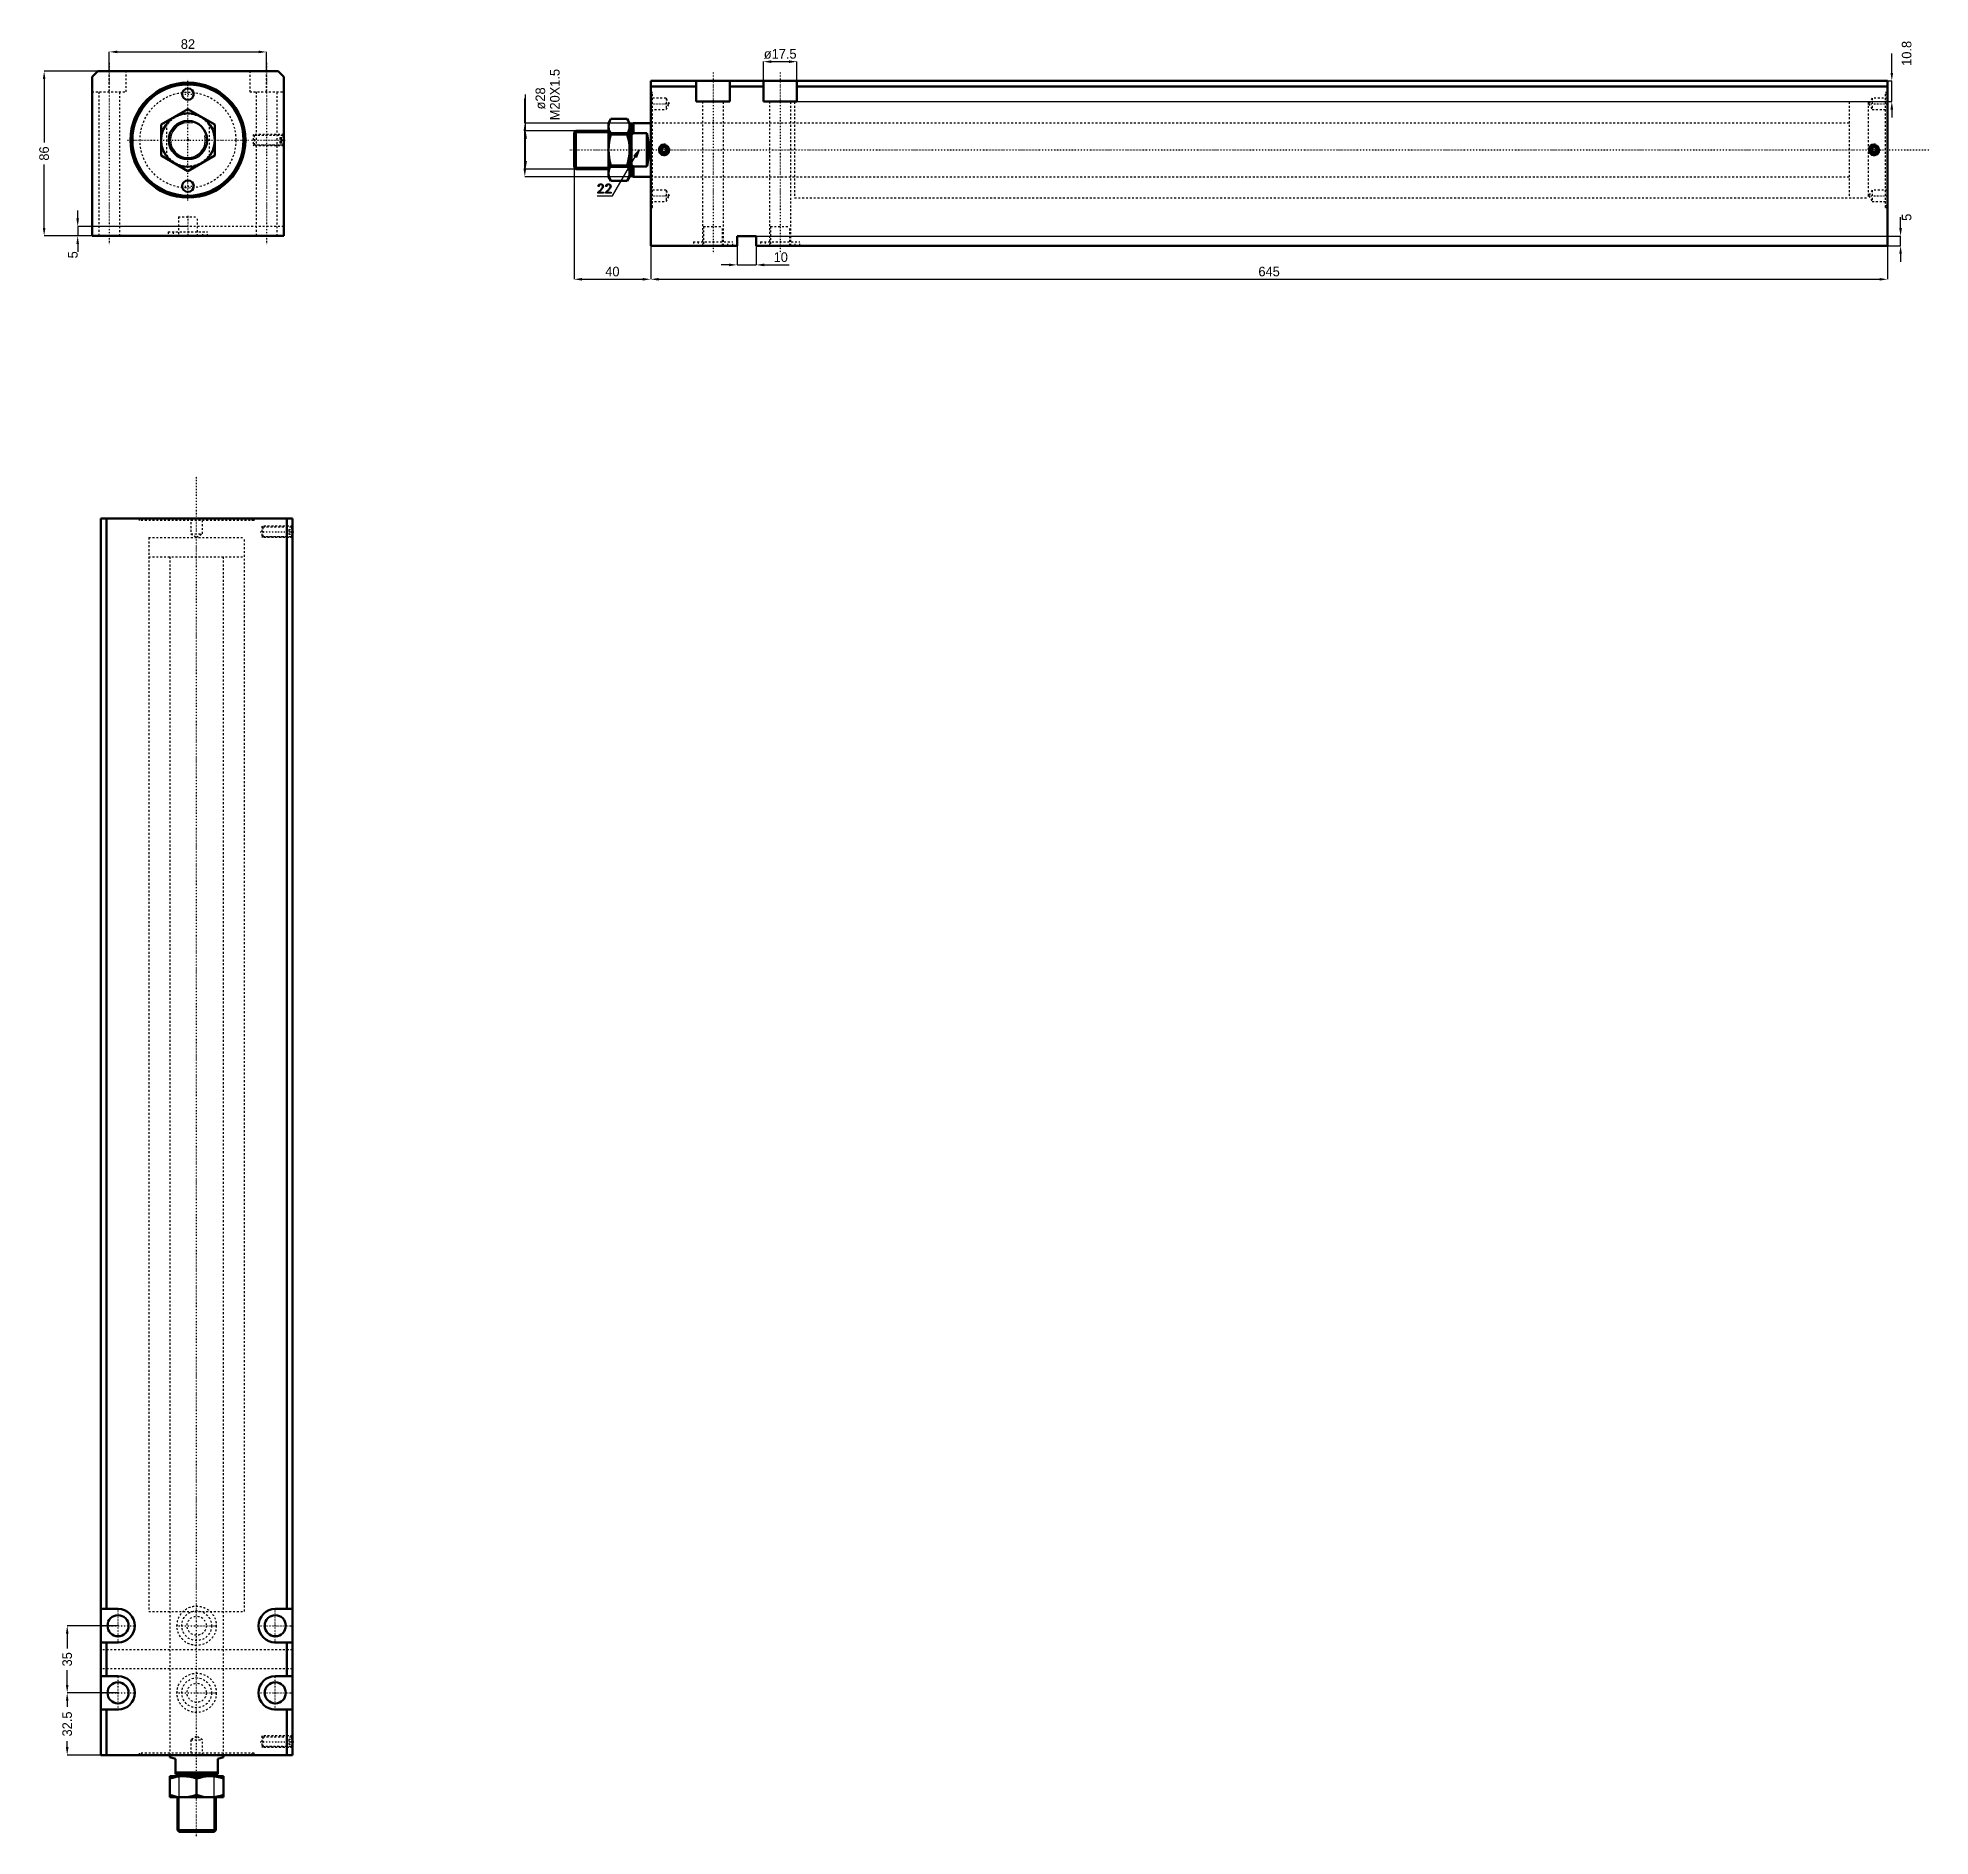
# Model space of a CAD drawing. Header units: millimetres. Extents: x -78 to 909, y -885 to 53.
import ezdxf

# ---------------------------------------------------------------- set-up
doc = ezdxf.new("R2010")
doc.units = ezdxf.units.MM
doc.linetypes.add('Center', pattern=[1.5, 0.45, -0.5, 0.05, -0.5])
doc.linetypes.add('Dashed', pattern=[2, 1, -1])
for name, color, linetype, lineweight in [('2d ConnectionPoints', 7, 'Continuous', 50), ('AM_0', 7, 'Continuous', 50), ('AM_5', 3, 'Continuous', 25), ('AM_7', 7, 'Center', 25), ('AM_9', 6, 'Dashed', 25)]:
    doc.layers.add(name, color=color, linetype=linetype, lineweight=lineweight)
doc.dimstyles.new('ISO-25', dxfattribs={"dimtxt": 2.5, "dimasz": 2.5, "dimexe": 1.25, "dimexo": 0.625, "dimtad": 1, "dimtxsty": 'Standard', "dimcen": 2.5, "dimadec": 0, "dimazin": 0, "dimtfac": 1, "dimtmove": 0, "dimatfit": 3, "dimfxl": 0, "dimarcsym": 0})

# ---------------------------------------------------------------- blocks, each defined once
blk = doc.blocks.new('1_JECX_MF_EXLA_50_550_0_rod__0_in_JECX_MF_160_EXLA_50_550_0__0')
at = {"layer": 'AM_0'}
for p, q in [((-14, 8.08), (0, 16.17)), ((0, 16.17), (14, 8.08)), ((-14, -8.08), (-14, 8.08)), ((14, 8.08), (14, -8.08)), ((0, -16.17), (-14, -8.08)), ((14, -8.08), (0, -16.17))]:
    blk.add_line(p, q, dxfattribs=at)
for radius in [14, 10]:
    blk.add_circle((0, 0), radius, dxfattribs=at)
at = {"layer": 'AM_5'}
blk.add_arc((0, 0), 9.08, 75, 15, dxfattribs=at)
at = {"layer": 'AM_9'}
for p, q in [((-11, -8.66), (-11, 8.66)), ((11, 8.66), (11, -8.66))]:
    blk.add_line(p, q, dxfattribs=at)
for start, end in [(35.43094, 144.56906), (215.43094, 324.56906)]:
    blk.add_arc((0, 0), 13.5, start, end, dxfattribs=at)
blk = doc.blocks.new('2_JECX_MF_EXLA_50_550_0_body__0_in_JECX_MF_160_EXLA_50_550_0__0')
at = {"layer": 'AM_0'}
for p, q in [((-47, 36), (-50, 33)), ((-50, 33), (-50, -50)), ((47, 36), (-47, 36)), ((50, 33), (47, 36)), ((50, -50), (50, 33)), ((-50, -50), (50, -50))]:
    blk.add_line(p, q, dxfattribs=at)
for centre, radius in [((0, 0), 30), ((0, 0), 29), ((0, 24), 3), ((0, -24), 3)]:
    blk.add_circle(centre, radius, dxfattribs=at)
at = {"layer": 'AM_5', "linetype": 'Dashed'}
for p, q in [((50, 3), (34, 3)), ((50, -3), (34, -3))]:
    blk.add_line(p, q, dxfattribs=at)
at = {"layer": 'AM_7'}
for p, q in [((-41, 40.3), (-41, -54.3)), ((41, 40.3), (41, -54.3)), ((0, -31.5), (0, 31.5)), ((-3.15, 24), (3.15, 24)), ((-31.5, 0), (31.5, 0)), ((33.2, 0), (50.8, 0)), ((-3.15, -24), (3.15, -24)), ((0, -39.5), (0, -50.5))]:
    blk.add_line(p, q, dxfattribs=at)
at = {"layer": 'AM_9'}
for p, q in [((-41, 25.2), (-41, 36)), ((-32.25, 25.2), (-32.25, 36)), ((32.25, 36), (32.25, 25.2)), ((41, 25.2), (41, 36)), ((-50, 25.2), (-32.25, 25.2)), ((-46.5, 25.2), (-46.5, -50)), ((-35.5, -50), (-35.5, 25.2)), ((32.25, 25.2), (50, 25.2)), ((35.5, 25.2), (35.5, -50)), ((46.5, -50), (46.5, 25.2)), ((34.54, 2.46), (34, 3)), ((34, 3), (34, -3)), ((49.5, 2.4), (34, 2.4)), ((49.46, 2.46), (34.54, 2.46)), ((34.54, 2.46), (34.54, -2.46)), ((48, 1.44), (50, 1.44)), ((48, 1.44), (48, -1.44)), ((48, 0.72), (50, 0.72)), ((50, 3), (49.46, 2.46)), ((49.46, 2.46), (49.46, -2.46)), ((50, 1.9), (49.5, 2.4)), ((49.5, 2.4), (49.5, -2.4)), ((34, -2.4), (49.5, -2.4)), ((34, -3), (34.54, -2.46)), ((34.54, -2.46), (49.46, -2.46)), ((48, -0.72), (50, -0.72)), ((48, -1.44), (50, -1.44)), ((49.46, -2.46), (50, -3)), ((49.5, -2.4), (50, -1.9)), ((50, -45), (-50, -45)), ((-10.25, -47.9), (10.25, -47.9)), ((-10.25, -47.9), (-10.25, -50)), ((-7.75, -47.9), (-7.75, -50)), ((-5, -40), (5, -40)), ((-5, -40), (-5, -50)), ((5, -50), (5, -40)), ((7.75, -50), (7.75, -47.9)), ((10.25, -50), (10.25, -47.9))]:
    blk.add_line(p, q, dxfattribs=at)
blk.add_circle((0, 0), 25, dxfattribs=at)
blk = doc.blocks.new('*D3')
at = {"layer": 'AM_5', "color": 0, "lineweight": -2}
for p, q in [((-41, 36), (-41, 46)), ((-36.83, 46), (36.83, 46)), ((41, 36), (41, 46))]:
    blk.add_line(p, q, dxfattribs=at)
at = {"layer": 'AM_5', "color": 0}
for points in [[(-36.83, 46.69), (-36.83, 45.31), (-41, 46)], [(36.83, 45.31), (36.83, 46.69), (41, 46)]]:
    blk.add_solid(points, dxfattribs=at)
at = {"layer": 'Defpoints', "color": 0}
for p in [(41, 46), (-41, 36), (41, 36)]:
    blk.add_point(p, dxfattribs=at)
at = {"layer": 'AM_5', "color": 0, "insert": (0, 50.05), "char_height": 5, "attachment_point": 5}
blk.add_mtext('82', dxfattribs=at)
blk = doc.blocks.new('*D4')
at = {"layer": 'AM_5', "color": 0, "lineweight": -2}
for p, q in [((-47, 36), (-75, 36)), ((-75, 31.83), (-75, -1.28)), ((-75, -45.83), (-75, -12.72)), ((-50, -50), (-75, -50))]:
    blk.add_line(p, q, dxfattribs=at)
at = {"layer": 'AM_5', "color": 0}
for points in [[(-74.31, 31.83), (-75.69, 31.83), (-75, 36)], [(-75.69, -45.83), (-74.31, -45.83), (-75, -50)]]:
    blk.add_solid(points, dxfattribs=at)
at = {"layer": 'Defpoints', "color": 0}
for p in [(-47, 36), (-75, -50), (-50, -50)]:
    blk.add_point(p, dxfattribs=at)
at = {"layer": 'AM_5', "color": 0, "insert": (-75, -7), "char_height": 5, "attachment_point": 5, "rotation": 90}
blk.add_mtext('86', dxfattribs=at)
blk = doc.blocks.new('*D5')
at = {"layer": 'AM_5', "color": 0, "lineweight": -2}
for p, q in [((-57.5, -40.83), (-57.5, -36.67)), ((0, -45), (-57.5, -45)), ((-57.5, -45), (-57.5, -50)), ((-50, -50), (-57.5, -50)), ((-57.5, -54.17), (-57.5, -58.33))]:
    blk.add_line(p, q, dxfattribs=at)
at = {"layer": 'AM_5', "color": 0}
for points in [[(-58.19, -40.83), (-56.81, -40.83), (-57.5, -45)], [(-56.81, -54.17), (-58.19, -54.17), (-57.5, -50)]]:
    blk.add_solid(points, dxfattribs=at)
at = {"layer": 'Defpoints', "color": 0}
for p in [(0, -45), (-57.5, -50), (-50, -50)]:
    blk.add_point(p, dxfattribs=at)
at = {"layer": 'AM_5', "color": 0, "insert": (-60, -59.83), "char_height": 5, "attachment_point": 5, "rotation": 90}
blk.add_mtext('5', dxfattribs=at)
blk = doc.blocks.new('1_JECX_MF_EXLA_50_550_0_rod__0_in_JECX_MF_160_EXLA_50_550_0__4')
at = {"layer": 'AM_0'}
for p, q in [((-14, 0), (-14, -1.03)), ((14, -1.03), (14, 0)), ((-11, -2), (-14, -1.03)), ((-11, -10), (-11, -2)), ((-11, -9), (11, -9)), ((14, -1.03), (11, -2)), ((11, -2), (11, -10)), ((14, -11), (-14, -11)), ((-14, -22), (-14, -11)), ((-11, -10), (11, -10)), ((-9.08, -10), (-10, -10.92)), ((-10, -10.92), (10, -10.92)), ((-10, -10.92), (-10, -11)), ((0, -20.75), (0, -12.25)), ((10, -10.92), (9.08, -10)), ((10, -11), (10, -10.92)), ((14, -11), (14, -22)), ((14, -22), (-14, -22)), ((-10, -22), (-10, -39.08)), ((10, -39.08), (10, -22)), ((-10, -39.08), (-9.08, -40)), ((-10, -39.08), (10, -39.08)), ((9.08, -40), (10, -39.08)), ((-9.08, -40), (9.08, -40))]:
    blk.add_line(p, q, dxfattribs=at)
for points in [[(-7, -11), (-7.5, -11.01), (-9.13, -11.12), (-10.75, -11.38), (-12.39, -11.76), (-14, -12.25)], [(0, -12.25), (-1.7, -11.74), (-3.43, -11.34), (-5.21, -11.09), (-7, -11)], [(7, -11), (6.5, -11.01), (4.87, -11.12), (3.25, -11.38), (1.61, -11.76), (0, -12.25)], [(14, -12.25), (12.3, -11.74), (10.57, -11.34), (8.79, -11.09), (7, -11)], [(-14, -20.75), (-12.3, -21.26), (-10.57, -21.66), (-8.79, -21.91), (-7, -22)], [(-7, -22), (-6.5, -21.99), (-4.87, -21.88), (-3.25, -21.62), (-1.61, -21.24), (0, -20.75)], [(0, -20.75), (1.7, -21.26), (3.43, -21.66), (5.21, -21.91), (7, -22)], [(7, -22), (7.5, -21.99), (9.13, -21.88), (10.75, -21.62), (12.39, -21.24), (14, -20.75)]]:
    blk.add_lwpolyline(points, dxfattribs=at)
at = {"layer": 'AM_5'}
for p, q in [((-9.08, -40), (-9.08, -10)), ((9.08, -40), (9.08, -10))]:
    blk.add_line(p, q, dxfattribs=at)
at = {"layer": 'AM_7'}
blk.add_line((0, -42.25), (0, 667.25), dxfattribs=at)
at = {"layer": 'AM_9'}
for p, q in [((-25, 635), (25, 635)), ((-25, 635), (-25, 625)), ((25, 625), (25, 635)), ((-25, 625), (25, 625)), ((-14, 625), (-14, 0)), ((14, 0), (14, 625))]:
    blk.add_line(p, q, dxfattribs=at)
blk = doc.blocks.new('2_JECX_MF_EXLA_50_550_0_body__0_in_JECX_MF_160_EXLA_50_550_0__4')
at = {"layer": 'AM_0'}
for p, q in [((50, 645), (-50, 645)), ((-50, 645), (-50, 0)), ((-47, 645), (-47, 76.25)), ((47, 645), (47, 76.25)), ((50, 645), (50, 0)), ((-41, 76.25), (-50, 76.25)), ((50, 76.25), (41, 76.25)), ((-50, 58.75), (-41, 58.75)), ((-47, 58.75), (-47, 41.25)), ((41, 58.75), (50, 58.75)), ((47, 58.75), (47, 41.25)), ((-41, 41.25), (-50, 41.25)), ((50, 41.25), (41, 41.25)), ((-50, 23.75), (-41, 23.75)), ((-47, 23.75), (-47, 0)), ((41, 23.75), (50, 23.75)), ((47, 23.75), (47, 0)), ((50, 0), (-50, 0))]:
    blk.add_line(p, q, dxfattribs=at)
for centre in [(-41, 67.5), (41, 67.5), (-41, 32.5), (41, 32.5)]:
    blk.add_circle(centre, 5.5, dxfattribs=at)
for centre, start, end in [((-41, 67.5), 270, 90), ((41, 67.5), 90, 270), ((-41, 32.5), 270, 90), ((41, 32.5), 90, 270)]:
    blk.add_arc(centre, 8.75, start, end, dxfattribs=at)
at = {"layer": 'AM_5', "linetype": 'Dashed'}
for p, q in [((50, 641), (34, 641)), ((50, 635), (34, 635)), ((50, 10), (34, 10)), ((50, 4), (34, 4))]:
    blk.add_line(p, q, dxfattribs=at)
at = {"layer": 'AM_7'}
for p, q in [((33.2, 638), (50.8, 638)), ((-41, 58.3125), (-41, 76.6875)), ((41, 58.3125), (41, 76.6875)), ((-50.1875, 67.5), (-31.8125, 67.5)), ((-10.7625, 67.5), (10.7625, 67.5)), ((31.8125, 67.5), (50.1875, 67.5)), ((-41, 23.3125), (-41, 41.6875)), ((41, 23.3125), (41, 41.6875)), ((-50.1875, 32.5), (-31.8125, 32.5)), ((-10.7625, 32.5), (10.7625, 32.5)), ((31.8125, 32.5), (50.1875, 32.5)), ((33.2, 7), (50.8, 7))]:
    blk.add_line(p, q, dxfattribs=at)
at = {"layer": 'AM_9'}
for p, q in [((-30, 645), (-30, 644)), ((30, 644), (-30, 644)), ((-29, 645), (-29, 644)), ((-3, 645), (-3, 637)), ((3, 637), (3, 645)), ((29, 644), (29, 645)), ((30, 644), (30, 645)), ((-25, 635), (25, 635)), ((-25, 635), (-25, 75)), ((-3, 637), (3, 637)), ((-3, 637), (0, 635.2679)), ((0, 635.2679), (3, 637)), ((25, 75), (25, 635)), ((34, 641), (34, 635)), ((34.5415, 640.4585), (34, 641)), ((49.5, 640.4), (34, 640.4)), ((34, 635.6), (49.5, 635.6)), ((34, 635), (34.5415, 635.5415)), ((49.4585, 640.4585), (34.5415, 640.4585)), ((34.5415, 640.4585), (34.5415, 635.5415)), ((34.5415, 635.5415), (49.4585, 635.5415)), ((48, 639.25), (50, 639.25)), ((48, 639.25), (48, 636.75)), ((48, 638), (50, 638)), ((48, 636.75), (50, 636.75)), ((50, 641), (49.4585, 640.4585)), ((49.4585, 640.4585), (49.4585, 635.5415)), ((49.4585, 635.5415), (50, 635)), ((49.5, 640.4), (49.5, 635.6)), ((50, 639.9), (49.5, 640.4)), ((49.5, 635.6), (50, 636.1)), ((-25, 75), (25, 75)), ((-14, 75), (-14, 0)), ((14, 0), (14, 75)), ((50, 55), (-50, 55)), ((50, 45), (-50, 45)), ((34, 10), (34, 4)), ((34.5415, 9.4585), (34, 10)), ((50, 10), (49.4585, 9.4585)), ((30, 1), (-30, 1)), ((-30, 1), (-30, 0)), ((-29, 1), (-29, 0)), ((0, 9.7321), (-3, 8)), ((-3, 8), (-3, 0)), ((-3, 8), (3, 8)), ((3, 8), (0, 9.7321)), ((3, 0), (3, 8)), ((29, 0), (29, 1)), ((30, 0), (30, 1)), ((49.5, 9.4), (34, 9.4)), ((34, 4.6), (49.5, 4.6)), ((34, 4), (34.5415, 4.5415)), ((49.4585, 9.4585), (34.5415, 9.4585)), ((34.5415, 9.4585), (34.5415, 4.5415)), ((34.5415, 4.5415), (49.4585, 4.5415)), ((48, 8.25), (50, 8.25)), ((48, 8.25), (48, 5.75)), ((48, 7), (50, 7)), ((48, 5.75), (50, 5.75)), ((49.4585, 9.4585), (49.4585, 4.5415)), ((49.4585, 4.5415), (50, 4)), ((50, 8.9), (49.5, 9.4)), ((49.5, 9.4), (49.5, 4.6)), ((49.5, 4.6), (50, 5.1))]:
    blk.add_line(p, q, dxfattribs=at)
for centre, radius in [((0, 67.5), 10.25), ((0, 67.5), 7.75), ((0, 67.5), 5), ((0, 32.5), 10.25), ((0, 32.5), 7.75), ((0, 32.5), 5)]:
    blk.add_circle(centre, radius, dxfattribs=at)
blk = doc.blocks.new('*D11')
at = {"layer": 'AM_5', "color": 0, "lineweight": -2}
for p, q in [((-36.47, -774.84), (-62.97, -774.84)), ((-62.97, -779.01), (-62.97, -786.67)), ((-62.97, -805.67), (-62.97, -798.01)), ((-36.47, -809.84), (-62.97, -809.84))]:
    blk.add_line(p, q, dxfattribs=at)
at = {"layer": 'AM_5', "color": 0}
for points in [[(-63.66, -779.01), (-62.27, -779.01), (-62.97, -774.84)], [(-63.66, -805.67), (-62.27, -805.67), (-62.97, -809.84)]]:
    blk.add_solid(points, dxfattribs=at)
at = {"layer": 'Defpoints', "color": 0}
for p in [(-62.97, -774.84), (-36.47, -774.84), (-36.47, -809.84)]:
    blk.add_point(p, dxfattribs=at)
at = {"layer": 'AM_5', "color": 0, "insert": (-62.97, -792.34), "char_height": 5, "attachment_point": 5, "rotation": 90}
blk.add_mtext('35', dxfattribs=at)
blk = doc.blocks.new('*D12')
at = {"layer": 'AM_5', "color": 0, "lineweight": -2}
for p, q in [((-36.47, -809.84), (-62.97, -809.84)), ((-62.97, -814.01), (-62.97, -817.09)), ((-62.97, -838.17), (-62.97, -835.09)), ((-45.47, -842.34), (-62.97, -842.34))]:
    blk.add_line(p, q, dxfattribs=at)
at = {"layer": 'AM_5', "color": 0}
for points in [[(-63.66, -814.01), (-62.27, -814.01), (-62.97, -809.84)], [(-63.66, -838.17), (-62.27, -838.17), (-62.97, -842.34)]]:
    blk.add_solid(points, dxfattribs=at)
at = {"layer": 'Defpoints', "color": 0}
for p in [(-36.47, -809.84), (-62.97, -842.34), (-45.47, -842.34)]:
    blk.add_point(p, dxfattribs=at)
at = {"layer": 'AM_5', "color": 0, "insert": (-62.97, -826.09), "char_height": 5, "attachment_point": 5, "rotation": 90}
blk.add_mtext('32.5', dxfattribs=at)
blk = doc.blocks.new('1_JECX_MF_EXLA_50_550_0_rod__0_in_JECX_MF_160_EXLA_50_550_0__2')
at = {"layer": 'AM_0'}
for p, q in [((-39.08, 10), (-40, 9.08)), ((-22, 10), (-39.08, 10)), ((-39.08, 10), (-39.08, -10)), ((-20.75, 16.17), (-22, 14)), ((-22, 14), (-22, -14)), ((-20.75, 16.17), (-12.25, 16.17)), ((-11, 14), (-12.25, 16.17)), ((-11, 14), (-11, -14)), ((-10.92, 10), (-11, 10)), ((-10, 9.08), (-10.92, 10)), ((-10.92, 10), (-10.92, -10)), ((-9, 14), (-10, 13.5)), ((-10, 13.5), (-10, -13.5)), ((0, 14), (-9, 14)), ((-9, 14), (-9, 8.66)), ((-40, 9.08), (-40, -9.08)), ((-20.75, 8.08), (-12.25, 8.08)), ((-9, 8.66), (-10, 7.83)), ((-2, 8.66), (-9, 8.66)), ((-2, 8.66), (-2, -8.66)), ((-40, -9.08), (-39.08, -10)), ((-20.75, -8.08), (-12.25, -8.08)), ((-10.92, -10), (-10, -9.08)), ((-9, -8.66), (-2, -8.66)), ((-9, -8.66), (-9, -14)), ((-39.08, -10), (-22, -10)), ((-22, -14), (-20.75, -16.17)), ((-20.75, -16.17), (-12.25, -16.17)), ((-12.25, -16.17), (-11, -14)), ((-11, -10), (-10.92, -10)), ((-10, -13.5), (-9, -14)), ((-9, -14), (0, -14))]:
    blk.add_line(p, q, dxfattribs=at)
for points in [[(-20.75, 16.17), (-21.26, 15.18), (-21.66, 14.19), (-21.91, 13.16), (-22, 12.12)], [(-22, 12.12), (-21.99, 11.84), (-21.88, 10.89), (-21.62, 9.96), (-21.24, 9.01), (-20.75, 8.08)], [(-11, 12.12), (-11.01, 12.41), (-11.12, 13.36), (-11.38, 14.29), (-11.76, 15.23), (-12.25, 16.17)], [(-12.25, 8.08), (-11.74, 9.07), (-11.34, 10.06), (-11.09, 11.09), (-11, 12.12)], [(-20.75, 8.08), (-21.26, 6.12), (-21.66, 4.12), (-21.91, 2.07), (-22, 0)], [(-22, 0), (-22, -0.03), (-21.91, -2.05), (-21.67, -4.06), (-21.27, -6.08), (-20.75, -8.08)], [(-11, 0), (-11, 0.03), (-11.09, 2.05), (-11.33, 4.06), (-11.73, 6.08), (-12.25, 8.08)], [(-12.25, -8.08), (-11.74, -6.12), (-11.34, -4.12), (-11.09, -2.07), (-11, 0)], [(-2, -8.66), (-1.77, -7.67), (-1.57, -6.62), (-1.39, -5.52), (-1.25, -4.38), (-1.15, -3.2), (-1.07, -2), (-1.03, -0.78), (-1.03, 0.44), (-1.06, 1.65), (-1.12, 2.86), (-1.22, 4.04), (-1.35, 5.2), (-1.51, 6.31), (-1.71, 7.37), (-1.93, 8.38), (-2, 8.66)], [(-20.75, -8.08), (-21.26, -9.07), (-21.66, -10.06), (-21.91, -11.09), (-22, -12.12)], [(-11, -12.12), (-11.01, -11.84), (-11.12, -10.89), (-11.38, -9.96), (-11.76, -9.01), (-12.25, -8.08)], [(-10, -7.83), (-9.96, -7.86), (-9, -8.66)], [(-22, -12.12), (-21.99, -12.41), (-21.88, -13.36), (-21.62, -14.29), (-21.24, -15.23), (-20.75, -16.17)], [(-12.25, -16.17), (-11.74, -15.18), (-11.34, -14.19), (-11.09, -13.16), (-11, -12.12)]]:
    blk.add_lwpolyline(points, dxfattribs=at)
at = {"layer": 'AM_5'}
for p, q in [((-40, 9.08), (-10, 9.08)), ((-40, -9.08), (-10, -9.08))]:
    blk.add_line(p, q, dxfattribs=at)
at = {"layer": 'AM_7'}
blk.add_line((-42.25, 0), (667.25, 0), dxfattribs=at)
at = {"layer": 'AM_9'}
for p, q in [((635, 25), (625, 25)), ((625, 25), (625, -25)), ((635, 25), (635, -25)), ((625, 14), (0, 14)), ((0, -14), (625, -14)), ((625, -25), (635, -25))]:
    blk.add_line(p, q, dxfattribs=at)
blk = doc.blocks.new('2_JECX_MF_EXLA_50_550_0_body__0_in_JECX_MF_160_EXLA_50_550_0__2')
at = {"layer": 'AM_0'}
for p, q in [((645, 36), (0, 36)), ((0, -50), (0, 36)), ((23.75, 33), (0, 33)), ((23.75, 36), (23.75, 25.2)), ((41.25, 25.2), (41.25, 36)), ((58.75, 33), (41.25, 33)), ((58.75, 36), (58.75, 25.2)), ((76.25, 25.2), (76.25, 36)), ((645, 33), (76.25, 33)), ((645, -50), (645, 36)), ((23.75, 25.2), (41.25, 25.2)), ((58.75, 25.2), (76.25, 25.2)), ((7, 1.44), (5.75, 0.72)), ((5.75, 0.72), (5.75, -0.72)), ((8.25, 0.72), (7, 1.44)), ((8.25, -0.72), (8.25, 0.72)), ((638, 1.44), (636.75, 0.72)), ((636.75, 0.72), (636.75, -0.72)), ((639.25, 0.72), (638, 1.44)), ((639.25, -0.72), (639.25, 0.72)), ((5.75, -0.72), (7, -1.44)), ((7, -1.44), (8.25, -0.72)), ((636.75, -0.72), (638, -1.44)), ((638, -1.44), (639.25, -0.72)), ((45, -45), (45, -50)), ((55, -45), (45, -45)), ((55, -50), (55, -45)), ((45, -50), (0, -50)), ((645, -50), (55, -50))]:
    blk.add_line(p, q, dxfattribs=at)
for centre, radius in [((7, 0), 2.46), ((7, 0), 2.4), ((7, 0), 1.9), ((638, 0), 2.46), ((638, 0), 2.4), ((638, 0), 1.9)]:
    blk.add_circle(centre, radius, dxfattribs=at)
at = {"layer": 'AM_5'}
for centre in [(7, 0), (638, 0)]:
    blk.add_arc(centre, 3, 75, 15, dxfattribs=at)
at = {"layer": 'AM_7'}
for p, q in [((32.5, 40.3), (32.5, -54.3)), ((67.5, 40.3), (67.5, -54.3)), ((-0.49, 24), (10.22, 24)), ((634.78, 24), (645.49, 24)), ((7, -3.15), (7, 3.15)), ((638, -3.15), (638, 3.15)), ((-0.49, -24), (10.22, -24)), ((634.78, -24), (645.49, -24))]:
    blk.add_line(p, q, dxfattribs=at)
at = {"layer": 'AM_9'}
for p, q in [((1, 30), (0, 30)), ((1, -30), (1, 30)), ((644, -30), (644, 30)), ((645, 30), (644, 30)), ((1, 29), (0, 29)), ((8, 27), (0, 27)), ((0, 21), (8, 21)), ((9.73, 24), (8, 27)), ((8, 27), (8, 21)), ((8, 21), (9.73, 24)), ((27, 25.2), (27, -50)), ((38, -50), (38, 25.2)), ((62, 25.2), (62, -50)), ((73, -50), (73, 25.2)), ((635, 25), (75, 25)), ((75, 25), (75, -25)), ((635, 25), (635, -25)), ((637, 27), (635.27, 24)), ((635.27, 24), (637, 21)), ((645, 27), (637, 27)), ((637, 27), (637, 21)), ((637, 21), (645, 21)), ((645, 29), (644, 29)), ((75, 14), (0, 14)), ((0, -14), (75, -14)), ((8, -21), (0, -21)), ((0, -27), (8, -27)), ((0, -29), (1, -29)), ((9.73, -24), (8, -21)), ((8, -21), (8, -27)), ((8, -27), (9.73, -24)), ((75, -25), (635, -25)), ((637, -21), (635.27, -24)), ((635.27, -24), (637, -27)), ((645, -21), (637, -21)), ((637, -21), (637, -27)), ((637, -27), (645, -27)), ((644, -29), (645, -29)), ((0, -30), (1, -30)), ((644, -30), (645, -30)), ((22.25, -47.9), (42.75, -47.9)), ((22.25, -47.9), (22.25, -50)), ((24.75, -47.9), (24.75, -50)), ((27.5, -40), (37.5, -40)), ((27.5, -40), (27.5, -50)), ((37.5, -50), (37.5, -40)), ((40.25, -50), (40.25, -47.9)), ((42.75, -50), (42.75, -47.9)), ((57.25, -47.9), (77.75, -47.9)), ((57.25, -47.9), (57.25, -50)), ((59.75, -47.9), (59.75, -50)), ((62.5, -40), (72.5, -40)), ((62.5, -40), (62.5, -50)), ((72.5, -50), (72.5, -40)), ((75.25, -50), (75.25, -47.9)), ((77.75, -50), (77.75, -47.9))]:
    blk.add_line(p, q, dxfattribs=at)
blk = doc.blocks.new('*D24')
at = {"layer": 'AM_5', "color": 0, "lineweight": -2}
for p, q in [((300.11, 30.91), (300.11, 40.91)), ((304.27, 40.91), (313.44, 40.91)), ((317.61, 30.91), (317.61, 40.91))]:
    blk.add_line(p, q, dxfattribs=at)
at = {"layer": 'AM_5', "color": 0}
for points in [[(304.27, 41.6), (304.27, 40.21), (300.11, 40.91)], [(313.44, 41.6), (313.44, 40.21), (317.61, 40.91)]]:
    blk.add_solid(points, dxfattribs=at)
at = {"layer": 'Defpoints', "color": 0}
for p in [(317.61, 40.91), (300.11, 30.91), (317.61, 30.91)]:
    blk.add_point(p, dxfattribs=at)
at = {"layer": 'AM_5', "color": 0, "insert": (308.86, 44.91), "char_height": 5, "attachment_point": 5}
blk.add_mtext('ø17.5', dxfattribs=at)
blk = doc.blocks.new('*D25')
at = {"layer": 'AM_5', "color": 0, "lineweight": -2}
for p, q in [((888.61, 35.07), (888.61, 45.24)), ((317.61, 30.91), (888.61, 30.91)), ((888.61, 20.11), (888.61, 30.91)), ((317.61, 20.11), (888.61, 20.11)), ((888.61, 15.94), (888.61, 11.77))]:
    blk.add_line(p, q, dxfattribs=at)
at = {"layer": 'AM_5', "color": 0}
for points in [[(887.91, 35.07), (889.3, 35.07), (888.61, 30.91)], [(887.91, 15.94), (889.3, 15.94), (888.61, 20.11)]]:
    blk.add_solid(points, dxfattribs=at)
at = {"layer": 'Defpoints', "color": 0}
for p in [(317.61, 30.91), (888.61, 30.91), (317.61, 20.11)]:
    blk.add_point(p, dxfattribs=at)
at = {"layer": 'AM_5', "color": 0, "insert": (896.36, 45.24), "char_height": 5, "attachment_point": 5, "rotation": 90}
blk.add_mtext('10.8', dxfattribs=at)
blk = doc.blocks.new('*D26')
at = {"layer": 'AM_5', "color": 0, "lineweight": -2}
for p, q in [((241.36, -55.09), (241.36, -72.59)), ((886.36, -55.09), (886.36, -72.59)), ((245.52, -72.59), (882.19, -72.59))]:
    blk.add_line(p, q, dxfattribs=at)
at = {"layer": 'AM_5', "color": 0}
for points in [[(245.52, -71.9), (245.52, -73.29), (241.36, -72.59)], [(882.19, -71.9), (882.19, -73.29), (886.36, -72.59)]]:
    blk.add_solid(points, dxfattribs=at)
at = {"layer": 'Defpoints', "color": 0}
for p in [(241.36, -55.09), (886.36, -55.09), (886.36, -72.59)]:
    blk.add_point(p, dxfattribs=at)
at = {"layer": 'AM_5', "color": 0, "insert": (563.86, -68.59), "char_height": 5, "attachment_point": 5}
blk.add_mtext('645', dxfattribs=at)
blk = doc.blocks.new('*D27')
at = {"layer": 'AM_5', "color": 0, "lineweight": -2}
for p, q in [((201.36, -5.09), (201.36, -72.59)), ((241.36, -55.09), (241.36, -72.59)), ((205.52, -72.59), (237.19, -72.59))]:
    blk.add_line(p, q, dxfattribs=at)
at = {"layer": 'AM_5', "color": 0}
for points in [[(205.52, -71.9), (205.52, -73.29), (201.36, -72.59)], [(237.19, -71.9), (237.19, -73.29), (241.36, -72.59)]]:
    blk.add_solid(points, dxfattribs=at)
at = {"layer": 'Defpoints', "color": 0}
for p in [(201.36, -5.09), (241.36, -55.09), (241.36, -72.59)]:
    blk.add_point(p, dxfattribs=at)
at = {"layer": 'AM_5', "color": 0, "insert": (221.36, -68.59), "char_height": 5, "attachment_point": 5}
blk.add_mtext('40', dxfattribs=at)
blk = doc.blocks.new('*D28')
at = {"layer": 'AM_5', "color": 0, "lineweight": -2}
for p, q in [((175.69, 8.91), (175.69, 21.74)), ((232.36, 8.91), (175.69, 8.91)), ((175.69, -14.93), (175.69, 4.74)), ((232.36, -19.09), (175.69, -19.09))]:
    blk.add_line(p, q, dxfattribs=at)
at = {"layer": 'AM_5', "color": 0}
for points in [[(174.99, 4.74), (176.38, 4.74), (175.69, 8.91)], [(174.99, -14.93), (176.38, -14.93), (175.69, -19.09)]]:
    blk.add_solid(points, dxfattribs=at)
at = {"layer": 'Defpoints', "color": 0}
for p in [(175.69, 8.91), (232.36, 8.91), (232.36, -19.09)]:
    blk.add_point(p, dxfattribs=at)
at = {"layer": 'AM_5', "color": 0, "insert": (183.86, 21.74), "char_height": 5, "attachment_point": 5, "rotation": 90}
blk.add_mtext('ø28', dxfattribs=at)
blk = doc.blocks.new('*D29')
at = {"layer": 'AM_5', "color": 0, "lineweight": -2}
for p, q in [((176.11, 4.91), (176.11, 23.74)), ((202.28, 4.91), (176.11, 4.91)), ((176.11, -10.93), (176.11, 0.74)), ((202.36, -15.09), (176.11, -15.09))]:
    blk.add_line(p, q, dxfattribs=at)
at = {"layer": 'AM_5', "color": 0}
for points in [[(175.41, 0.74), (176.8, 0.74), (176.11, 4.91)], [(175.41, -10.93), (176.8, -10.93), (176.11, -15.09)]]:
    blk.add_solid(points, dxfattribs=at)
at = {"layer": 'Defpoints', "color": 0}
for p in [(176.11, 4.91), (202.28, 4.91), (202.36, -15.09)]:
    blk.add_point(p, dxfattribs=at)
at = {"layer": 'AM_5', "color": 0, "insert": (191.36, 23.74), "char_height": 5, "attachment_point": 5, "rotation": 90}
blk.add_mtext('M20X1.5', dxfattribs=at)
blk = doc.blocks.new('*D30')
at = {"layer": 'AM_5', "color": 0, "lineweight": -2}
for p, q in [((286.36, -50.09), (286.36, -65.09)), ((296.36, -55.09), (296.36, -65.09)), ((282.19, -65.09), (278.02, -65.09)), ((286.36, -65.09), (296.36, -65.09)), ((300.52, -65.09), (313.57, -65.09))]:
    blk.add_line(p, q, dxfattribs=at)
at = {"layer": 'AM_5', "color": 0}
for points in [[(282.19, -64.4), (282.19, -65.79), (286.36, -65.09)], [(300.52, -64.4), (300.52, -65.79), (296.36, -65.09)]]:
    blk.add_solid(points, dxfattribs=at)
at = {"layer": 'Defpoints', "color": 0}
for p in [(286.36, -50.09), (296.36, -55.09), (296.36, -65.09)]:
    blk.add_point(p, dxfattribs=at)
at = {"layer": 'AM_5', "color": 0, "insert": (309.16, -61.09), "char_height": 5, "attachment_point": 5}
blk.add_mtext('10', dxfattribs=at)
blk = doc.blocks.new('*D31')
at = {"layer": 'AM_5', "color": 0, "lineweight": -2}
for p, q in [((893.19, -45.93), (893.19, -40.26)), ((286.36, -50.09), (893.19, -50.09)), ((296.36, -55.09), (893.19, -55.09)), ((893.19, -55.09), (893.19, -50.09)), ((893.19, -59.26), (893.19, -63.43))]:
    blk.add_line(p, q, dxfattribs=at)
at = {"layer": 'AM_5', "color": 0}
for points in [[(892.49, -45.93), (893.88, -45.93), (893.19, -50.09)], [(892.49, -59.26), (893.88, -59.26), (893.19, -55.09)]]:
    blk.add_solid(points, dxfattribs=at)
at = {"layer": 'Defpoints', "color": 0}
for p in [(286.36, -50.09), (296.36, -55.09), (893.19, -55.09)]:
    blk.add_point(p, dxfattribs=at)
at = {"layer": 'AM_5', "color": 0, "insert": (896.36, -40.26), "char_height": 5, "attachment_point": 5, "rotation": 90}
blk.add_mtext('5', dxfattribs=at)

msp = doc.modelspace()

# ---------------------------------------------------------------- linework, layer by layer
at = {"layer": '2d ConnectionPoints'}
for p in [(0, 0), (241.356, -5.092), (4.534, -842.341)]:
    msp.add_point(p, dxfattribs=at)
at = {"layer": 'AM_5'}
for p, q in [((221.356, -29.092), (235.356, -5.092)), ((213.356, -29.092), (221.356, -29.092))]:
    msp.add_line(p, q, dxfattribs=at)
for points in [[(235.356, -5.092), (233.976, -9.111), (232.536, -8.271), (235.356, -5.092)], [(214.002, -26.981), (214.002, -26.981), (214.216, -26.785), (214.522, -26.5), (214.522, -26.5), (214.807, -26.223), (214.987, -26.043), (214.987, -26.043), (215.159, -25.862), (215.406, -25.578), (215.406, -25.578), (215.639, -25.278), (215.787, -25.07), (215.787, -25.07), (215.916, -24.862), (216.057, -24.566), (216.057, -24.566), (216.133, -24.289), (216.147, -24.114), (216.147, -24.114), (216.143, -24.017), (216.12, -23.878), (216.12, -23.878), (216.077, -23.749), (216.037, -23.669), (216.037, -23.669), (215.989, -23.595), (215.906, -23.496), (215.906, -23.496), (215.807, -23.413), (215.733, -23.367), (215.733, -23.367), (215.654, -23.328), (215.528, -23.287), (215.528, -23.287), (215.393, -23.264), (215.299, -23.26), (215.299, -23.26), (215.195, -23.264), (215.047, -23.287), (215.047, -23.287), (214.91, -23.33), (214.825, -23.37), (214.825, -23.37), (214.745, -23.418), (214.639, -23.505), (214.639, -23.505), (214.55, -23.61), (214.5, -23.69), (214.5, -23.69), (214.457, -23.777), (214.412, -23.919), (214.412, -23.919), (214.387, -24.075), (214.383, -24.186), (213.895, -24.186), (213.895, -24.186), (213.903, -24.019), (213.942, -23.787), (213.942, -23.787), (214.016, -23.577), (214.084, -23.448), (214.084, -23.448), (214.164, -23.331), (214.305, -23.177), (214.305, -23.177), (214.469, -23.05), (214.592, -22.98), (214.592, -22.98), (214.723, -22.923), (214.929, -22.861), (214.929, -22.861), (215.147, -22.827), (215.299, -22.821), (215.299, -22.821), (215.441, -22.827), (215.648, -22.858), (215.648, -22.858), (215.845, -22.917), (215.972, -22.97), (215.972, -22.97), (216.092, -23.036), (216.253, -23.155), (216.253, -23.155), (216.391, -23.299), (216.471, -23.409), (216.471, -23.409), (216.538, -23.529), (216.611, -23.724), (216.611, -23.724), (216.65, -23.939), (216.658, -24.092), (216.658, -24.092), (216.647, -24.265), (216.589, -24.531), (216.589, -24.531), (216.481, -24.805), (216.381, -24.992), (216.381, -24.992), (216.267, -25.178), (216.082, -25.447), (216.082, -25.447), (215.88, -25.703), (215.736, -25.868), (215.736, -25.868), (215.581, -26.035), (215.321, -26.306), (215.321, -26.306), (215.028, -26.602), (214.815, -26.812), (214.47, -27.15), (216.797, -27.153), (216.797, -27.592), (213.83, -27.592), (213.83, -27.137), (214.002, -26.981)], [(218.002, -26.981), (218.002, -26.981), (218.216, -26.785), (218.522, -26.5), (218.522, -26.5), (218.807, -26.223), (218.987, -26.043), (218.987, -26.043), (219.159, -25.862), (219.406, -25.578), (219.406, -25.578), (219.639, -25.278), (219.787, -25.07), (219.787, -25.07), (219.916, -24.862), (220.057, -24.566), (220.057, -24.566), (220.133, -24.289), (220.147, -24.114), (220.147, -24.114), (220.143, -24.017), (220.12, -23.878), (220.12, -23.878), (220.077, -23.749), (220.037, -23.669), (220.037, -23.669), (219.989, -23.595), (219.906, -23.496), (219.906, -23.496), (219.807, -23.413), (219.733, -23.367), (219.733, -23.367), (219.654, -23.328), (219.528, -23.287), (219.528, -23.287), (219.393, -23.264), (219.299, -23.26), (219.299, -23.26), (219.195, -23.264), (219.047, -23.287), (219.047, -23.287), (218.91, -23.33), (218.825, -23.37), (218.825, -23.37), (218.745, -23.418), (218.639, -23.505), (218.639, -23.505), (218.55, -23.61), (218.5, -23.69), (218.5, -23.69), (218.457, -23.777), (218.412, -23.919), (218.412, -23.919), (218.387, -24.075), (218.383, -24.186), (217.895, -24.186), (217.895, -24.186), (217.903, -24.019), (217.942, -23.787), (217.942, -23.787), (218.016, -23.577), (218.084, -23.448), (218.084, -23.448), (218.164, -23.331), (218.305, -23.177), (218.305, -23.177), (218.469, -23.05), (218.592, -22.98), (218.592, -22.98), (218.723, -22.923), (218.929, -22.861), (218.929, -22.861), (219.147, -22.827), (219.299, -22.821), (219.299, -22.821), (219.441, -22.827), (219.648, -22.858), (219.648, -22.858), (219.845, -22.917), (219.972, -22.97), (219.972, -22.97), (220.092, -23.036), (220.253, -23.155), (220.253, -23.155), (220.391, -23.299), (220.471, -23.409), (220.471, -23.409), (220.538, -23.529), (220.611, -23.724), (220.611, -23.724), (220.65, -23.939), (220.658, -24.092), (220.658, -24.092), (220.647, -24.265), (220.589, -24.531), (220.589, -24.531), (220.481, -24.805), (220.381, -24.992), (220.381, -24.992), (220.267, -25.178), (220.082, -25.447), (220.082, -25.447), (219.88, -25.703), (219.736, -25.868), (219.736, -25.868), (219.581, -26.035), (219.321, -26.306), (219.321, -26.306), (219.028, -26.602), (218.815, -26.812), (218.47, -27.15), (220.797, -27.153), (220.797, -27.592), (217.83, -27.592), (217.83, -27.137), (218.002, -26.981)]]:
    msp.add_lwpolyline(points, dxfattribs=at)

# ---------------------------------------------------------------- block references
for name, p in [('2_JECX_MF_EXLA_50_550_0_body__0_in_JECX_MF_160_EXLA_50_550_0__0', (0, 0)), ('2_JECX_MF_EXLA_50_550_0_body__0_in_JECX_MF_160_EXLA_50_550_0__2', (241.356, -5.092)), ('1_JECX_MF_EXLA_50_550_0_rod__0_in_JECX_MF_160_EXLA_50_550_0__2', (241.356, -5.092)), ('1_JECX_MF_EXLA_50_550_0_rod__0_in_JECX_MF_160_EXLA_50_550_0__0', (0, 0)), ('1_JECX_MF_EXLA_50_550_0_rod__0_in_JECX_MF_160_EXLA_50_550_0__4', (4.534, -842.341)), ('2_JECX_MF_EXLA_50_550_0_body__0_in_JECX_MF_160_EXLA_50_550_0__4', (4.534, -842.341))]:
    msp.add_blockref(name, p)

# ---------------------------------------------------------------- dimensions: what is measured, and where the dimension line sits
for base, p1, p2, text, picture, middle in [((41, 46), (-41, 36), (41, 36), '82', '*D3', (0, 46)), ((317.606, 40.908), (300.106, 30.908), (317.606, 30.908), 'ø17.5', '*D24', (308.856, 40.908)), ((241.356, -72.592), (201.356, -5.092), (241.356, -55.092), '40', '*D27', (221.356, -72.592)), ((886.356, -72.592), (241.356, -55.092), (886.356, -55.092), '645', '*D26', (563.856, -72.592)), ((296.356, -65.092), (286.356, -50.092), (296.356, -55.092), '10', '*D30', (309.155, -65.092))]:
    dim = msp.add_linear_dim(base=base, p1=p1, p2=p2, text=text, dimstyle='ISO-25', override={"dimtxt": 5, "dimasz": 4.166667, "dimexe": 0, "dimexo": 0, "dimgap": 1.5}, dxfattribs=at)
    dim.commit()
    dim.dimension.update_dxf_attribs({"geometry": picture, "text_midpoint": middle, "dimtype": 160})
for base, p1, p2, text, picture, middle in [((888.606, 30.908), (317.606, 20.108), (317.606, 30.908), '10.8', '*D25', (896.356, 45.241)), ((-75, -50), (-47, 36), (-50, -50), '86', '*D4', (-75, -7)), ((176.106, 4.908), (202.356, -15.092), (202.276, 4.908), 'M20X1.5', '*D29', (191.356, 23.741)), ((175.689, 8.908), (232.356, -19.092), (232.356, 8.908), 'ø28', '*D28', (183.856, 21.741)), ((-57.5, -50), (0, -45), (-50, -50), '5', '*D5', (-60, -59.833)), ((893.189, -55.092), (286.356, -50.092), (296.356, -55.092), '5', '*D31', (896.356, -40.259)), ((-62.966, -774.841), (-36.466, -809.841), (-36.466, -774.841), '35', '*D11', (-62.966, -792.341)), ((-62.966, -842.341), (-36.466, -809.841), (-45.466, -842.341), '32.5', '*D12', (-62.966, -826.091))]:
    dim = msp.add_linear_dim(base=base, p1=p1, p2=p2, angle=90, text=text, dimstyle='ISO-25', override={"dimtxt": 5, "dimasz": 4.166667, "dimexe": 0, "dimexo": 0, "dimgap": 1.5}, dxfattribs=at)
    dim.commit()
    dim.dimension.update_dxf_attribs({"geometry": picture, "text_midpoint": middle, "dimtype": 160, "text_rotation": 90})

doc.saveas('drawing.dxf')
